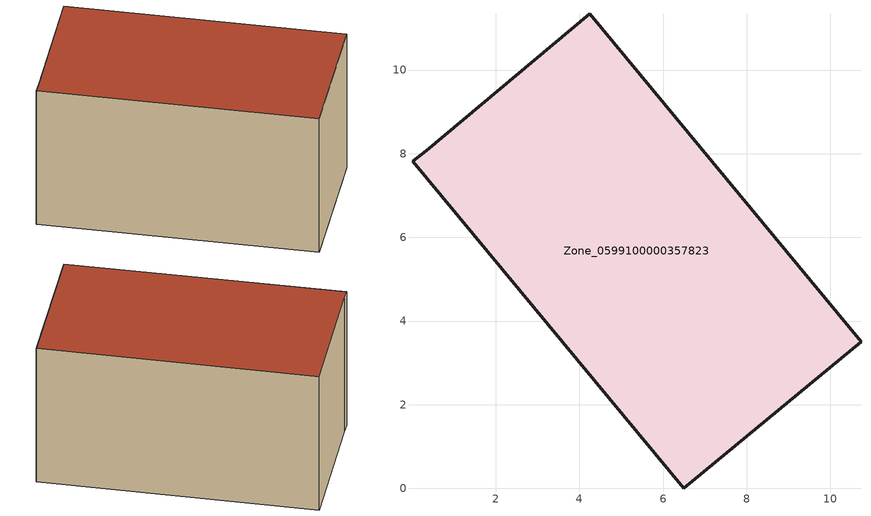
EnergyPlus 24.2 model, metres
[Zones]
Zone_0599100000357823
 floor ground (C_G): 6.5,0 0.01,7.82 0.33,8.07 4.24,11.35 10.73,3.51 z1.49
 wall outside (C_F): 10.73,3.51 4.24,11.35 0.33,8.07 0.01,7.82 6.5,0 10.73,3.51 z1.49:7.15
 roof outside (C_R): 0.01,7.82 6.5,0 10.73,3.51 4.24,11.35 0.33,8.07 z7.15
[BUILDING]
Pand.0599100000357823: North Axis=0; Terrain=City; Loads Convergence Tolerance Value=0.04; Temperature Convergence Tolerance Value=0.4; Solar Distribution=FullExterior; Maximum Number of Warmup Days=25; Minimum Number of Warmup Days=1
[Site:Location]
Rotterdam.The.Hague.AP_ZH_NLD Design_Conditions: Latitude=51.96; Longitude=4.45; Time Zone=1; Elevation=-4.5
[SITE:GROUNDTEMPERATURE:BUILDINGSURFACE]
18, 18, 18, 18, 18, 18, 18, 18, 18, 18, 18, 18
[MATERIAL] Thermal Absorptance=0.9; Solar Absorptance=0.7; Visible Absorptance=0.7
Name | Roughness | Thickness | Conductivity | Density | Specific Heat
G.TC.1992-2005 | MediumSmooth | 0.15 | 0.06 | 540 | 1210
F.TC.1992-2005 | Rough | 0.3 | 0.12 | 1920 | 840
R.TC.1992-2005 | MediumRough | 0.2 | 0.08 | 1500 | 1000
[CONSTRUCTION]
C_G: G.TC.1992-2005
C_F: F.TC.1992-2005
C_R: R.TC.1992-2005
[ZONE]
Zone_0599100000357823: Type=1; Multiplier=1; Ceiling Height=Autocalculate; Volume=Autocalculate; Floor Area=autocalculate; Part of Total Floor Area=Yes
[ZONEINFILTRATION:DESIGNFLOWRATE]
Infil_Zone_0599100000357823: Zone or ZoneList or Space or SpaceList=Zone_0599100000357823; Schedule=AlwaysOn; Design Flow Rate Calculation Method=Flow/Area; Flow Rate per Floor Area=0.0015; Constant Term Coefficient=1; Temperature Term Coefficient=0; Velocity Term Coefficient=0; Velocity Squared Term Coefficient=0
[HVACTEMPLATE:ZONE:IDEALLOADSAIRSYSTEM]
Zone_0599100000357823: Maximum Heating Supply Air Temperature=50; Minimum Cooling Supply Air Temperature=13; Maximum Heating Supply Air Humidity Ratio=0.0156; Minimum Cooling Supply Air Humidity Ratio=0.0077; Heating Limit=NoLimit; Cooling Limit=NoLimit; Dehumidification Control Type=ConstantSensibleHeatRatio; Cooling Sensible Heat Ratio=0.7; Dehumidification Setpoint=60; Humidification Control Type=None; Humidification Setpoint=30; Outdoor Air Method=None; Outdoor Air Flow Rate per Person=0.00944; Outdoor Air Flow Rate per Zone Floor Area=0; Outdoor Air Flow Rate per Zone=0; Demand Controlled Ventilation Type=None; Outdoor Air Economizer Type=NoEconomizer; Heat Recovery Type=None; Sensible Heat Recovery Effectiveness=0.7; Latent Heat Recovery Effectiveness=0.65
[ZONECONTROL:THERMOSTAT]
ThermostatControl_Zone_0599100000357823: Zone or ZoneList=Zone_0599100000357823; Control Type Schedule=DualSetpointControlType; Control 1=Thermostat_Zone_0599100000357823; Temperature Difference Between Cutout And Setpoint=0
[THERMOSTATSETPOINT:DUALSETPOINT]
Thermostat_Zone_0599100000357823: Heating Setpoint Temperature Schedule=HeatingSetpoint_Zone_0599100000357823; Cooling Setpoint Temperature Schedule=CoolingSetpoint_Zone_0599100000357823
[SCHEDULE:COMPACT]
HeatingSetpoint_Zone_0599100000357823: Through: 12/31, For: AllDays, Until: 24:00, 21
CoolingSetpoint_Zone_0599100000357823: Through: 12/31, For: AllDays, Until: 24:00, 24
DualSetpointControlType: Through: 12/31, For: AllDays, Until: 24:00, 4
AlwaysOn: Through: 12/31, For: AllDays, Until: 24:00, 1
